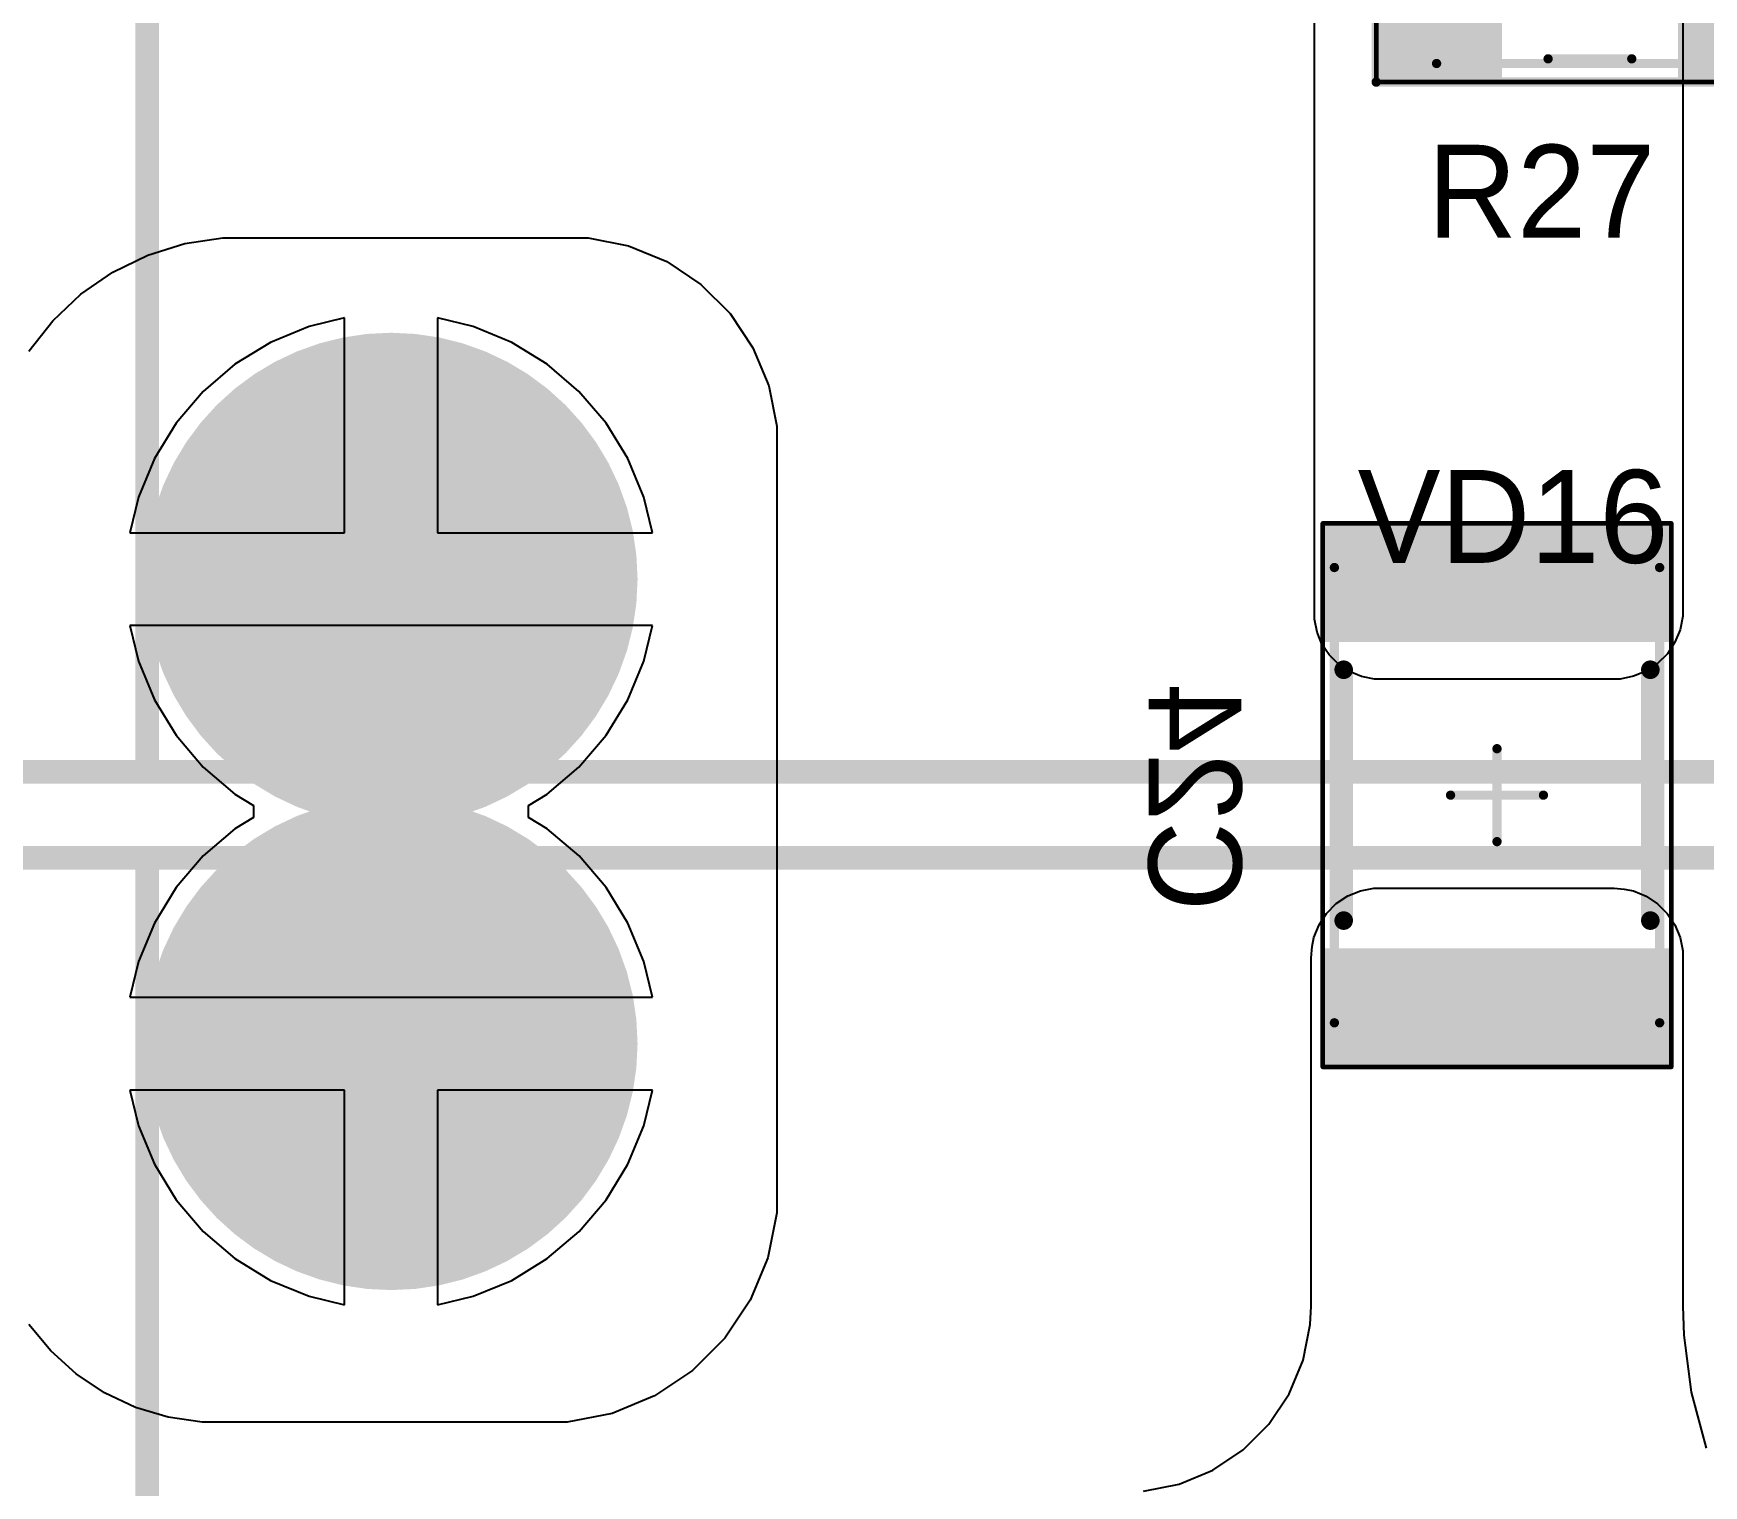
# Model space of a CAD drawing. Header units: millimetres. Extents: x 25 to 183, y 185 to 406.
# Drawn here: x 117.9 to 135.87, y 252.22 to 267.85 of the extents above; entities that cross this region are included whole.
import ezdxf

# ---------------------------------------------------------------- set-up
doc = ezdxf.new("R2010")
doc.units = ezdxf.units.MM
for name, color, linetype in [('BottomLayer', 5, 'Continuous'), ('BottomOverlay', 54, 'Continuous'), ('BottomPaste', 16, 'Continuous'), ('BottomSolder', 6, 'Continuous'), ('Mechanical13', 56, 'Continuous'), ('Mechanical15', 56, 'Continuous'), ('MultiLayer', 9, 'Continuous'), ('PadHoleLayer', 156, 'Continuous'), ('TopLayer', 1, 'Continuous'), ('TopOverlay', 2, 'Continuous'), ('TopPaste', 8, 'Continuous'), ('TopSolder', 216, 'Continuous')]:
    doc.layers.add(name, color=color, linetype=linetype)

# ---------------------------------------------------------------- blocks, each defined once
blk = doc.blocks.new('HEAT_SINK_C40_058_VE_1863')
at = {"layer": 'BottomLayer', "const_width": 2.55}
blk.add_lwpolyline([(-1.275, -53.925, 1), (1.275, -53.925, 1)], format="xyb", close=True, dxfattribs=at)
at = {"layer": 'BottomSolder', "const_width": 2.652}
blk.add_lwpolyline([(-1.326, -53.925, 1), (1.326, -53.925, 1)], format="xyb", close=True, dxfattribs=at)
at = {"layer": 'MultiLayer', "const_width": 2.55}
blk.add_lwpolyline([(-1.275, -53.925, 1), (1.275, -53.925, 1)], format="xyb", close=True, dxfattribs=at)
at = {"layer": 'PadHoleLayer', "const_width": 1.5}
blk.add_lwpolyline([(-0.75, -53.925, 1), (0.75, -53.925, 1)], format="xyb", close=True, dxfattribs=at)
at = {"layer": 'TopLayer', "const_width": 2.55}
blk.add_lwpolyline([(-1.275, -53.925, 1), (1.275, -53.925, 1)], format="xyb", close=True, dxfattribs=at)
at = {"layer": 'TopOverlay', "const_width": 0.254}
for points in [[(-2.625, -56), (-2.625, 2)], [(-17.25, -56), (-2.625, -56)], [(-2.6, -56), (14.75, -56)]]:
    blk.add_lwpolyline(points, dxfattribs=at)
at = {"layer": 'TopOverlay', "const_width": 0.127}
for points in [[(-2.689, -56, 1), (-2.562, -56, 1)], [(-2.689, -56, 1), (-2.562, -56, 1)], [(-2.663, -56, 1), (-2.536, -56, 1)]]:
    blk.add_lwpolyline(points, format="xyb", close=True, dxfattribs=at)
at = {"layer": 'TopSolder', "const_width": 2.652}
blk.add_lwpolyline([(-1.326, -53.925, 1), (1.326, -53.925, 1)], format="xyb", close=True, dxfattribs=at)
blk = doc.blocks.new('HEAT_SINK_C40_058_VE_1865')
at = {"layer": 'BottomLayer', "const_width": 2.55}
blk.add_lwpolyline([(-1.275, 0, 1), (1.275, 0, 1)], format="xyb", close=True, dxfattribs=at)
at = {"layer": 'BottomSolder', "const_width": 2.652}
blk.add_lwpolyline([(-1.326, 0, 1), (1.326, 0, 1)], format="xyb", close=True, dxfattribs=at)
at = {"layer": 'MultiLayer', "const_width": 2.55}
blk.add_lwpolyline([(-1.275, 0, 1), (1.275, 0, 1)], format="xyb", close=True, dxfattribs=at)
at = {"layer": 'PadHoleLayer', "const_width": 1.5}
blk.add_lwpolyline([(-0.75, 0, 1), (0.75, 0, 1)], format="xyb", close=True, dxfattribs=at)
at = {"layer": 'TopLayer', "const_width": 2.55}
blk.add_lwpolyline([(-1.275, 0, 1), (1.275, 0, 1)], format="xyb", close=True, dxfattribs=at)
at = {"layer": 'TopOverlay', "const_width": 0.254}
for points in [[(-17.25, 2), (-2.625, 2)], [(-2.625, 2), (14.75, 2)], [(-2.625, -56), (-2.625, 2)]]:
    blk.add_lwpolyline(points, dxfattribs=at)
at = {"layer": 'TopOverlay', "const_width": 0.127}
blk.add_lwpolyline([(-2.689, 2, 1), (-2.562, 2, 1)], format="xyb", close=True, dxfattribs=at)
blk.add_lwpolyline([(-2.689, 2, 1), (-2.562, 2, 1)], format="xyb", close=True, dxfattribs=at)
blk.add_lwpolyline([(-2.689, 2, 1), (-2.562, 2, 1)], format="xyb", close=True, dxfattribs=at)
at = {"layer": 'TopSolder', "const_width": 2.652}
blk.add_lwpolyline([(-1.326, 0, 1), (1.326, 0, 1)], format="xyb", close=True, dxfattribs=at)
blk = doc.blocks.new('SMD_C_1812_B_1869')
at = {"layer": 'BottomLayer'}
for points in [[(-2.8, 1.75), (-2.8, -1.75), (-1.75, 1.75), (-1.75, -1.75)], [(1.75, 1.75), (1.75, -1.75), (2.8, 1.75), (2.8, -1.75)]]:
    blk.add_solid(points, dxfattribs=at)
at = {"layer": 'BottomOverlay', "const_width": 0.2}
for points in [[(-1.35, 1.65), (1.35, 1.65)], [(-1.35, -1.65), (1.35, -1.65)]]:
    blk.add_lwpolyline(points, dxfattribs=at)
at = {"layer": 'BottomOverlay', "const_width": 0.1}
for points in [[(-1.4, 1.65, 1), (-1.3, 1.65, 1)], [(1.3, 1.65, 1), (1.4, 1.65, 1)], [(-1.4, -1.65, 1), (-1.3, -1.65, 1)], [(1.3, -1.65, 1), (1.4, -1.65, 1)]]:
    blk.add_lwpolyline(points, format="xyb", close=True, dxfattribs=at)
at = {"layer": 'BottomPaste'}
for points in [[(-2.8, 1.75), (-2.8, -1.75), (-1.75, 1.75), (-1.75, -1.75)], [(1.75, 1.75), (1.75, -1.75), (2.8, 1.75), (2.8, -1.75)]]:
    blk.add_solid(points, dxfattribs=at)
at = {"layer": 'BottomSolder'}
for points in [[(-2.902, 1.852), (-2.902, -1.852), (-1.648, 1.852), (-1.648, -1.852)], [(1.648, 1.852), (1.648, -1.852), (2.902, 1.852), (2.902, -1.852)]]:
    blk.add_solid(points, dxfattribs=at)
at = {"layer": 'Mechanical13', "const_width": 0.1}
for points in [[(-2.45, 1.75), (-2.45, -1.75)], [(-2.45, 1.75), (2.45, 1.75)], [(2.45, 1.75), (2.45, -1.75)], [(-2.45, -1.75), (2.45, -1.75)]]:
    blk.add_lwpolyline(points, dxfattribs=at)
at = {"layer": 'Mechanical13', "const_width": 0.05}
for points in [[(-2.475, 1.75, 1), (-2.425, 1.75, 1)], [(-2.475, 1.75, 1), (-2.425, 1.75, 1)], [(2.425, 1.75, 1), (2.475, 1.75, 1)], [(2.425, 1.75, 1), (2.475, 1.75, 1)], [(-2.475, -1.75, 1), (-2.425, -1.75, 1)], [(-2.475, -1.75, 1), (-2.425, -1.75, 1)], [(2.425, -1.75, 1), (2.475, -1.75, 1)], [(2.425, -1.75, 1), (2.475, -1.75, 1)]]:
    blk.add_lwpolyline(points, format="xyb", close=True, dxfattribs=at)
at = {"layer": 'Mechanical15'}
for points, const_width in [([(-2.925, 1.875), (-2.925, -1.875)], 0.05), ([(-2.925, 1.875), (2.925, 1.875)], 0.05), ([(2.925, 1.875), (2.925, -1.875)], 0.05), ([(0, 0.5), (0, -0.5)], 0.1), ([(-0.5, 0), (0.5, 0)], 0.1), ([(-2.925, -1.875), (2.925, -1.875)], 0.05)]:
    blk.add_lwpolyline(points, dxfattribs=dict(at, const_width=const_width))
for points, const_width in [([(-2.937, 1.875, 1), (-2.913, 1.875, 1)], 0.025), ([(-2.937, 1.875, 1), (-2.913, 1.875, 1)], 0.025), ([(2.913, 1.875, 1), (2.937, 1.875, 1)], 0.025), ([(2.913, 1.875, 1), (2.937, 1.875, 1)], 0.025), ([(-0.025, 0.5, 1), (0.025, 0.5, 1)], 0.05), ([(-0.525, 0, 1), (-0.475, 0, 1)], 0.05), ([(0.475, 0, 1), (0.525, 0, 1)], 0.05), ([(-0.025, -0.5, 1), (0.025, -0.5, 1)], 0.05), ([(-2.937, -1.875, 1), (-2.913, -1.875, 1)], 0.025), ([(-2.937, -1.875, 1), (-2.913, -1.875, 1)], 0.025), ([(2.913, -1.875, 1), (2.937, -1.875, 1)], 0.025), ([(2.913, -1.875, 1), (2.937, -1.875, 1)], 0.025)]:
    blk.add_lwpolyline(points, format="xyb", close=True, dxfattribs=dict(at, const_width=const_width))
blk = doc.blocks.new('SMD_R_1206_1928')
at = {"layer": 'Mechanical13', "const_width": 0.1}
for points in [[(-1.65, 0.875), (-1.65, -0.875)], [(1.65, 0.875), (-1.65, 0.875)], [(1.65, 0.875), (1.65, -0.875)], [(1.65, -0.875), (-1.65, -0.875)]]:
    blk.add_lwpolyline(points, dxfattribs=at)
at = {"layer": 'Mechanical13', "const_width": 0.05}
for points in [[(-1.675, 0.875, 1), (-1.625, 0.875, 1)], [(-1.675, 0.875, 1), (-1.625, 0.875, 1)], [(1.625, 0.875, 1), (1.675, 0.875, 1)], [(1.625, 0.875, 1), (1.675, 0.875, 1)], [(-1.675, -0.875, 1), (-1.625, -0.875, 1)], [(-1.675, -0.875, 1), (-1.625, -0.875, 1)], [(1.625, -0.875, 1), (1.675, -0.875, 1)], [(1.625, -0.875, 1), (1.675, -0.875, 1)]]:
    blk.add_lwpolyline(points, format="xyb", close=True, dxfattribs=at)
at = {"layer": 'Mechanical15', "const_width": 0.05}
for points in [[(-2.325, 1.075), (-2.325, -1.075)], [(2.3, 1.075), (-2.325, 1.075)], [(2.3, 1.075), (2.3, -1.075)], [(2.3, -1.075), (-2.325, -1.075)]]:
    blk.add_lwpolyline(points, dxfattribs=at)
at = {"layer": 'Mechanical15', "const_width": 0.025}
for points in [[(-2.337, 1.075, 1), (-2.312, 1.075, 1)], [(-2.337, 1.075, 1), (-2.312, 1.075, 1)], [(2.288, 1.075, 1), (2.312, 1.075, 1)], [(2.288, 1.075, 1), (2.312, 1.075, 1)], [(-2.337, -1.075, 1), (-2.312, -1.075, 1)], [(-2.337, -1.075, 1), (-2.312, -1.075, 1)], [(2.288, -1.075, 1), (2.312, -1.075, 1)], [(2.288, -1.075, 1), (2.312, -1.075, 1)]]:
    blk.add_lwpolyline(points, format="xyb", close=True, dxfattribs=at)
at = {"layer": 'TopLayer'}
for points in [[(-1.05, -0.925), (-1.05, 0.925), (-2.15, -0.925), (-2.15, 0.925)], [(2.15, -0.925), (2.15, 0.925), (1.05, -0.925), (1.05, 0.925)]]:
    blk.add_solid(points, dxfattribs=at)
at = {"layer": 'TopOverlay', "const_width": 0.1}
for points in [[(-2.3, 1.075), (-2.3, -1.075)], [(2.3, 1.075), (-2.3, 1.075)], [(2.3, 1.075), (2.3, -1.075)], [(0.45, 0.825), (-0.45, 0.825)], [(0.45, -0.825), (-0.45, -0.825)], [(2.3, -1.075), (-2.3, -1.075)]]:
    blk.add_lwpolyline(points, dxfattribs=at)
at = {"layer": 'TopOverlay', "const_width": 0.05}
for points in [[(-2.325, 1.075, 1), (-2.275, 1.075, 1)], [(-2.325, 1.075, 1), (-2.275, 1.075, 1)], [(2.275, 1.075, 1), (2.325, 1.075, 1)], [(2.275, 1.075, 1), (2.325, 1.075, 1)], [(-0.475, 0.825, 1), (-0.425, 0.825, 1)], [(0.425, 0.825, 1), (0.475, 0.825, 1)], [(-0.475, -0.825, 1), (-0.425, -0.825, 1)], [(0.425, -0.825, 1), (0.475, -0.825, 1)], [(-2.325, -1.075, 1), (-2.275, -1.075, 1)], [(-2.325, -1.075, 1), (-2.275, -1.075, 1)], [(2.275, -1.075, 1), (2.325, -1.075, 1)], [(2.275, -1.075, 1), (2.325, -1.075, 1)]]:
    blk.add_lwpolyline(points, format="xyb", close=True, dxfattribs=at)
at = {"layer": 'TopPaste'}
for points in [[(-1.05, -0.925), (-1.05, 0.925), (-2.15, -0.925), (-2.15, 0.925)], [(2.15, -0.925), (2.15, 0.925), (1.05, -0.925), (1.05, 0.925)]]:
    blk.add_solid(points, dxfattribs=at)
at = {"layer": 'TopSolder'}
for points in [[(-0.948, -1.027), (-0.948, 1.027), (-2.252, -1.027), (-2.252, 1.027)], [(2.252, -1.027), (2.252, 1.027), (0.948, -1.027), (0.948, 1.027)]]:
    blk.add_solid(points, dxfattribs=at)

msp = doc.modelspace()

# ---------------------------------------------------------------- linework, layer by layer
at = {"layer": 'BottomLayer'}
for p, q in [((131.685, 261.615), (131.685, 273.115)), ((135.65, 272.65), (135.65, 261.65)), ((131.685, 261.544), (131.685, 261.615)), ((131.713, 261.406), (131.685, 261.544)), ((135.65, 261.576), (135.621, 261.431)), ((135.65, 261.65), (135.65, 261.65)), ((135.65, 261.65), (135.65, 261.576)), ((131.766, 261.276), (131.713, 261.406)), ((135.621, 261.431), (135.565, 261.295)), ((131.845, 261.159), (131.766, 261.276)), ((131.944, 261.06), (131.845, 261.159)), ((135.483, 261.172), (135.378, 261.067)), ((135.565, 261.295), (135.483, 261.172)), ((132.061, 260.981), (131.944, 261.06)), ((132.191, 260.927), (132.061, 260.981)), ((135.255, 260.985), (135.119, 260.929)), ((135.378, 261.067), (135.255, 260.985)), ((132.33, 260.9), (132.191, 260.927)), ((132.4, 260.9), (132.33, 260.9)), ((134.9, 260.9), (132.4, 260.9)), ((134.974, 260.9), (134.9, 260.9)), ((135.119, 260.929), (134.974, 260.9)), ((132.044, 258.565), (132.181, 258.621)), ((132.181, 258.621), (132.326, 258.65)), ((132.326, 258.65), (132.4, 258.65)), ((132.4, 258.65), (134.899, 258.65)), ((134.899, 258.65), (134.899, 258.649)), ((134.899, 258.649), (134.899, 258.649)), ((134.899, 258.649), (134.911, 258.649)), ((134.911, 258.649), (135.018, 258.64)), ((135.018, 258.64), (135.118, 258.621)), ((135.118, 258.621), (135.255, 258.564)), ((131.817, 258.378), (131.921, 258.483)), ((131.921, 258.483), (132.044, 258.565)), ((135.255, 258.564), (135.378, 258.482)), ((135.378, 258.482), (135.482, 258.378)), ((131.735, 258.255), (131.817, 258.378)), ((135.482, 258.378), (135.565, 258.255)), ((131.66, 258.023), (131.678, 258.118)), ((131.678, 258.118), (131.735, 258.255)), ((135.565, 258.255), (135.621, 258.119)), ((135.621, 258.119), (135.65, 257.974)), ((131.65, 257.9), (131.66, 258.023)), ((131.65, 257.899), (131.65, 257.9)), ((131.65, 254.15), (131.65, 257.899)), ((131.65, 257.899), (131.65, 257.899)), ((135.65, 257.974), (135.65, 257.9)), ((135.65, 257.9), (135.65, 254.15)), ((131.64, 253.954), (131.65, 254.15)), ((135.65, 254.15), (135.66, 253.839)), ((131.564, 253.569), (131.64, 253.954)), ((135.66, 253.839), (135.741, 253.223)), ((131.414, 253.207), (131.564, 253.569)), ((131.196, 252.881), (131.414, 253.207)), ((135.741, 253.223), (135.902, 252.623)), ((130.919, 252.604), (131.196, 252.881)), ((130.593, 252.386), (130.919, 252.604)), ((130.23, 252.236), (130.593, 252.386)), ((129.845, 252.16), (130.23, 252.236))]:
    msp.add_line(p, q, dxfattribs=at)
at = {"layer": 'TopLayer'}
for p, q in [((119.529, 265.587), (119.941, 265.65)), ((119.941, 265.65), (120.15, 265.65)), ((120.15, 265.65), (123.65, 265.65)), ((123.65, 265.65), (123.65, 265.65)), ((123.65, 265.65), (123.65, 265.65)), ((123.65, 265.65), (123.872, 265.65)), ((123.872, 265.65), (124.306, 265.564)), ((118.756, 265.28), (119.131, 265.463)), ((119.131, 265.463), (119.529, 265.587)), ((124.306, 265.564), (124.716, 265.394)), ((118.413, 265.042), (118.756, 265.28)), ((124.716, 265.394), (125.084, 265.148)), ((125.084, 265.148), (125.398, 264.834)), ((118.11, 264.756), (118.413, 265.042)), ((117.853, 264.427), (118.11, 264.756)), ((121.25, 264.786), (120.867, 264.694)), ((121.25, 262.475), (121.25, 264.786)), ((122.633, 264.694), (122.25, 264.786)), ((122.25, 264.786), (122.25, 262.475)), ((125.398, 264.834), (125.644, 264.466)), ((120.867, 264.694), (120.452, 264.522)), ((123.048, 264.522), (122.633, 264.694)), ((120.452, 264.522), (120.07, 264.288)), ((123.43, 264.288), (123.048, 264.522)), ((125.644, 264.466), (125.814, 264.056)), ((120.07, 264.288), (119.729, 263.996)), ((123.771, 263.996), (123.43, 264.288)), ((125.814, 264.056), (125.9, 263.622)), ((119.729, 263.996), (119.437, 263.655)), ((124.063, 263.655), (123.771, 263.996)), ((119.437, 263.655), (119.203, 263.273)), ((124.297, 263.273), (124.063, 263.655)), ((125.9, 263.622), (125.9, 263.4)), ((125.9, 263.4), (125.9, 255.4)), ((119.203, 263.273), (119.031, 262.858)), ((124.469, 262.858), (124.297, 263.273)), ((119.031, 262.858), (118.939, 262.475)), ((124.561, 262.475), (124.469, 262.858)), ((118.939, 262.475), (121.25, 262.475)), ((122.25, 262.475), (124.561, 262.475)), ((124.561, 261.475), (118.939, 261.475)), ((118.939, 261.475), (119.031, 261.092)), ((124.469, 261.092), (124.561, 261.475)), ((119.031, 261.092), (119.203, 260.677)), ((124.297, 260.677), (124.469, 261.092)), ((119.203, 260.677), (119.437, 260.295)), ((124.063, 260.295), (124.297, 260.677)), ((119.437, 260.295), (119.729, 259.953)), ((123.771, 259.953), (124.063, 260.295)), ((119.729, 259.953), (120.07, 259.662)), ((123.43, 259.662), (123.771, 259.953)), ((120.07, 259.662), (120.271, 259.538)), ((120.271, 259.538), (120.271, 259.411)), ((123.229, 259.538), (123.43, 259.662)), ((123.229, 259.411), (123.229, 259.538)), ((120.271, 259.411), (120.07, 259.288)), ((123.43, 259.288), (123.229, 259.411)), ((120.07, 259.288), (119.729, 258.996)), ((123.772, 258.996), (123.43, 259.288)), ((119.729, 258.996), (119.437, 258.655)), ((124.063, 258.655), (123.772, 258.996)), ((119.437, 258.655), (119.203, 258.273)), ((124.297, 258.273), (124.063, 258.655)), ((119.203, 258.273), (119.031, 257.858)), ((124.469, 257.858), (124.297, 258.273)), ((119.031, 257.858), (118.939, 257.475)), ((124.561, 257.475), (124.469, 257.858)), ((118.939, 257.475), (124.561, 257.475)), ((121.25, 256.475), (118.939, 256.475)), ((118.939, 256.475), (119.031, 256.092)), ((121.25, 254.164), (121.25, 256.475)), ((124.561, 256.475), (122.25, 256.475)), ((122.25, 256.475), (122.25, 254.164)), ((124.469, 256.092), (124.561, 256.475)), ((119.031, 256.092), (119.203, 255.677)), ((124.297, 255.677), (124.469, 256.092)), ((119.203, 255.677), (119.437, 255.295)), ((124.063, 255.295), (124.297, 255.677)), ((125.9, 255.4), (125.9, 255.4)), ((125.9, 255.4), (125.9, 255.154)), ((119.437, 255.295), (119.729, 254.953)), ((123.772, 254.953), (124.063, 255.295)), ((125.9, 255.154), (125.804, 254.671)), ((119.729, 254.953), (120.07, 254.662)), ((123.43, 254.662), (123.772, 254.953)), ((125.804, 254.671), (125.615, 254.216)), ((120.07, 254.662), (120.452, 254.428)), ((123.048, 254.428), (123.43, 254.662)), ((120.452, 254.428), (120.867, 254.256)), ((122.633, 254.256), (123.048, 254.428)), ((120.867, 254.256), (121.25, 254.164)), ((122.25, 254.164), (122.633, 254.256)), ((125.615, 254.216), (125.342, 253.806)), ((118.087, 253.669), (117.853, 253.953)), ((125.342, 253.806), (124.994, 253.458)), ((118.36, 253.422), (118.087, 253.669)), ((118.666, 253.218), (118.36, 253.422)), ((124.994, 253.458), (124.584, 253.185)), ((118.999, 253.061), (118.666, 253.218)), ((119.352, 252.954), (118.999, 253.061)), ((124.584, 253.185), (124.129, 252.996)), ((119.716, 252.9), (119.352, 252.954)), ((123.4, 252.9), (119.716, 252.9)), ((123.646, 252.9), (123.4, 252.9)), ((124.129, 252.996), (123.646, 252.9))]:
    msp.add_line(p, q, dxfattribs=at)

# ---------------------------------------------------------------- block references
for name, p in [('HEAT_SINK_C40_058_VE_1863', (121.75, 315.9)), ('HEAT_SINK_C40_058_VE_1865', (121.75, 256.975))]:
    msp.add_blockref(name, p)
for name, p, rotation in [('SMD_R_1206_1928', (134.65, 268.4), 180), ('SMD_C_1812_B_1869', (133.65, 259.65), 90)]:
    msp.add_blockref(name, p, dxfattribs=dict(rotation=rotation))

# ---------------------------------------------------------------- texts
at = {"layer": 'BottomOverlay', "text_generation_flag": 2}
msp.add_text('C24', height=1, rotation=270, dxfattribs=at).set_placement((129.9, 258.4))
at = {"layer": 'TopOverlay'}
for s, p in [('R27', (132.9, 265.65)), ('VD16', (132.15, 262.15))]:
    msp.add_text(s, height=1, dxfattribs=at).set_placement(p)

doc.saveas('drawing.dxf')
